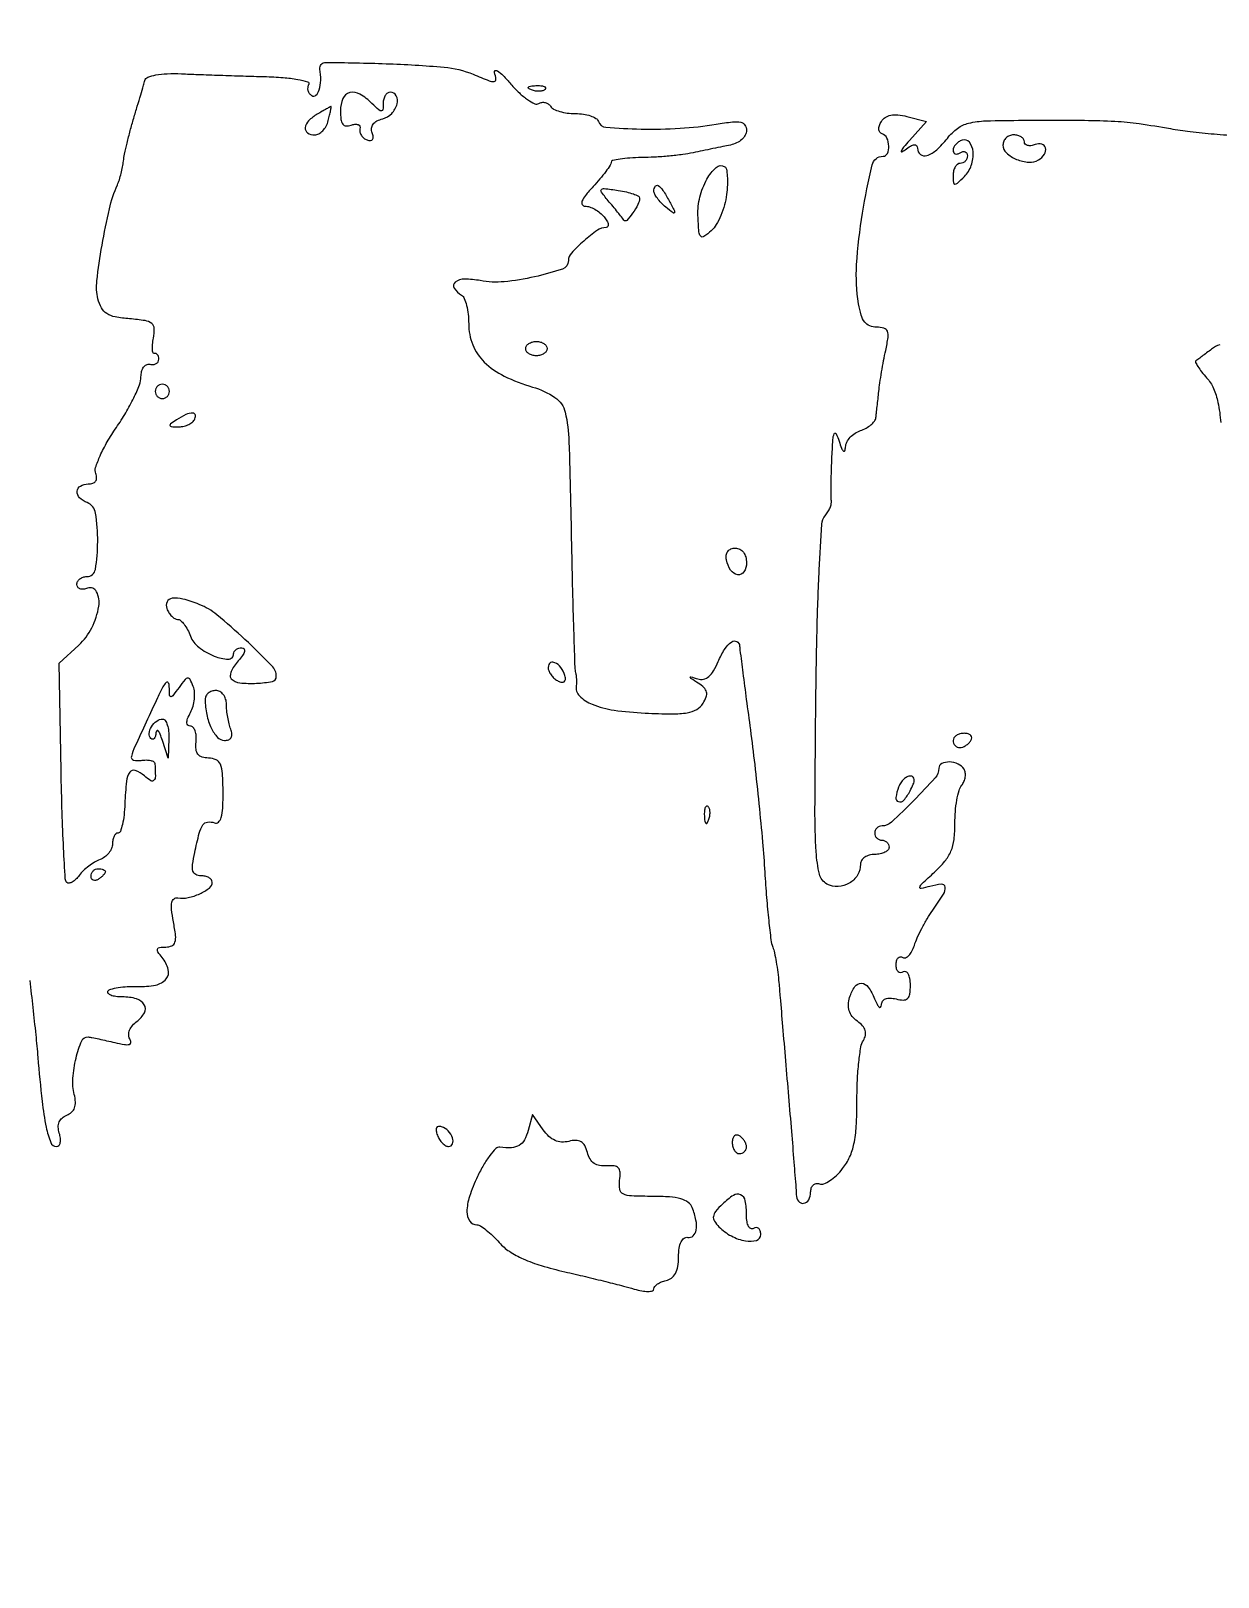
# Model space of a CAD drawing. Extents: x 0 to 4160, y 0 to 3120.
# Drawn here: x 608.6 to 775.2, y 2688.6 to 2905.6 of the extents above; entities that cross this region are included whole.
import ezdxf

# ---------------------------------------------------------------- set-up
doc = ezdxf.new("R2010")
doc.units = 0

msp = doc.modelspace()

# ---------------------------------------------------------------- linework, layer by layer
for points in [[(4159.499279, 606.274193, 0.000001), (4159.667734, 974.478125, 0.000057)], [(1464, 3119.996847, 0.000069), (1048.172693, 3119.935785, 0.000194), (757.647081, 3119.740147, 0.000002), (520.492565, 3119.487217, 0.4139)], [(1964.75, 0.149832, 0.000016), (2717.930904, 0.232101, 0.000028), (3351.473438, 0.357111)], [(608.376254, 2772.313254, -0.002357), (608.818844, 2768.5, -0.002357), (609.225061, 2764.686518, -0.004033), (609.523357, 2761.5, 0.005704), (610.121017, 2755.337539, 0.024702), (610.697277, 2751.708649, 0.039946), (611.330509, 2749.561016, 0.310493), (612.146843, 2749, 0.220795), (612.473941, 2749.151846, 0.124843), (612.669146, 2749.552713, 0.081715), (612.69451, 2750.160751, 0.046522), (612.537587, 2750.881575, -0.066315), (612.387994, 2751.728166, -0.109159), (612.514039, 2752.441059, -0.117805), (612.917501, 2752.997936, -0.085929), (613.576268, 2753.390893, 0.091845), (614.266906, 2753.813932, 0.122784), (614.676509, 2754.420829, 0.101185), (614.798746, 2755.242616, 0.048008), (614.63811, 2756.305749, -0.080283), (614.442607, 2758.581883, -0.041383), (614.891556, 2761.41317, -0.038611), (615.691576, 2763.85046, -0.340558), (616.613375, 2764.378216, -0.015472), (617.121987, 2764.292247, -0.002718), (618.071979, 2764.095893, -0.002944), (619.183849, 2763.85292, -0.002642), (620.333789, 2763.588134, 0.015797), (621.674896, 2763.316265, 0.103626), (622.356764, 2763.342254, 0.345438), (622.572057, 2763.619099, 0.138205), (622.431014, 2764.111622, -0.142697), (622.276047, 2764.671353, -0.094397), (622.410527, 2765.329289, -0.07834), (622.817336, 2765.998479, -0.059281), (623.447363, 2766.585169, 0.110514), (624.490877, 2767.776651, 0.266857), (624.465556, 2768.906625, 0.192179), (623.372978, 2769.732227, 0.066944), (621.381966, 2770, -0.030143), (620.456776, 2770.055827, -0.063294), (619.759486, 2770.231614, -0.121112), (619.393473, 2770.489844, -0.328312), (619.369268, 2770.788472, -0.189596), (619.769986, 2771.08837, -0.027154), (620.790638, 2771.309588, -0.027685), (622.08368, 2771.444277, -0.020403), (623.523676, 2771.455268, 0.056326), (626.051156, 2771.656286, 0.169596), (627.524096, 2772.515144, 0.244442), (627.834901, 2773.858115, 0.110615), (626.989431, 2775.512735, -0.022691), (626.382495, 2776.315525, -0.235711), (626.326811, 2776.713526, -0.288016), (626.609471, 2776.944911, -0.031292), (627.488846, 2777, 0.103056), (628.338081, 2777.176916, 0.220654), (628.772553, 2777.66665, 0.103846), (628.854175, 2778.63172, 0.015719), (628.555344, 2780.556684, -0.016392), (628.289922, 2782.281758, -0.07733), (628.324335, 2783.279662, -0.192156), (628.636624, 2783.768482, -0.198894), (629.194053, 2783.898965, 0.094202), (630.623427, 2783.934888, 0.054478), (632.260132, 2784.480592, 0.056167), (633.595631, 2785.286383, 0.233008), (634, 2786.106989, 0.172163), (633.879093, 2786.447721, 0.093836), (633.536035, 2786.737678, 0.07425), (633.024765, 2786.933839, 0.054586), (632.420545, 2787, -0.119138), (631.685061, 2787.177771, -0.210886), (631.299254, 2787.654087, -0.101142), (631.241173, 2788.56723, -0.018302), (631.538142, 2790.25, -0.010219), (632.180783, 2792.973605, -0.083411), (632.698754, 2794.137895, -0.217884), (633.358761, 2794.548666, -0.124145), (634.309899, 2794.434575, 0.283758), (634.866301, 2794.539606, 0.139605), (635.25986, 2795.176043, 0.056694), (635.47897, 2796.507194, 0.013929), (635.527874, 2798.728249, 0.012848), (635.444422, 2801.373563, 0.085838), (635.147243, 2802.651489, 0.184057), (634.539227, 2803.286376, 0.107649), (633.5, 2803.528064, -0.066758), (632.575275, 2803.665315, -0.157747), (632.004388, 2804.050523, -0.142691), (631.733254, 2804.727718, -0.051085), (631.73821, 2805.778064, 0.043848), (631.754514, 2806.628865, 0.067904), (631.605824, 2807.347306, 0.093732), (631.325267, 2807.829895, 0.217663), (630.953027, 2808, -0.181592), (630.584796, 2808.138296, -0.217462), (630.433773, 2808.472878, -0.096835), (630.550638, 2809.057425, -0.025257), (630.96123, 2809.927558, 0.055106), (631.307589, 2810.791477, 0.042205), (631.496732, 2811.792013, 0.043279), (631.512378, 2812.771547, 0.074104), (631.335587, 2813.567857, 0.023092), (630.904084, 2814.553688, 0.301525), (630.575243, 2814.744743, 0.21065), (630.180626, 2814.541997, 0.012397), (629.339173, 2813.449169, -0.005501), (628.451153, 2812.262355, -0.254755), (628.18337, 2812.143244, -0.377364), (628.013693, 2812.318672, -0.008831), (627.97723, 2813.55887, 0.118161), (627.839653, 2814.104577, 0.497264), (627.557092, 2814.151828, 0.083401), (627.072184, 2813.510184, 0.011429), (626.327941, 2812, 0.000862), (623.157053, 2805.145868, 0.043406), (622.656052, 2803.750981, 0.414671), (622.949939, 2803.247223, 0.10412), (624.00402, 2803.195522, -0.037061), (624.737092, 2803.257538, -0.058784), (625.362836, 2803.190247, -0.081061), (625.795593, 2803.014216, -0.245294), (625.954552, 2802.75, -0.011182), (626.0227, 2800.965067, -0.18276), (625.823301, 2800.411488, -0.371631), (625.405566, 2800.347539, -0.033263), (624.475834, 2801.020056, 0.080033), (623.201188, 2801.772036, 0.345995), (622.415152, 2801.53496, 0.130036), (621.951626, 2800.27701, 0.013642), (621.739245, 2797.118405, -0.017958), (621.619409, 2795.539828, -0.028864), (621.391927, 2794.209781, -0.02848), (621.103989, 2793.223512, -0.317518), (620.787507, 2793, 0.186703), (620.486843, 2792.883675, 0.089615), (620.23133, 2792.550156, 0.069445), (620.058101, 2792.054637, 0.049451), (620, 2791.468615, -0.101716), (619.869573, 2790.834119, -0.06739), (619.485937, 2790.194186, -0.063891), (618.919017, 2789.646038, -0.070614), (618.25, 2789.280586, 0.045369), (617.49482, 2788.916124, 0.02735), (616.670892, 2788.358464, 0.027253), (615.906437, 2787.709085, 0.042391), (615.331761, 2787.063544, -0.038277), (614.843779, 2786.506234, -0.061966), (614.343409, 2786.124795, -0.087726), (613.908309, 2785.964708, -0.245499), (613.607664, 2786.059002, -0.1837), (613.377652, 2786.571243, -0.001624), (613.137935, 2790.889695, -0.005326), (612.92996, 2795.891885, -0.003379), (612.789152, 2801.723346), (612.526498, 2816.831832), (615.263249, 2819.368167, 0.088635), (617.105539, 2821.808864, 0.079232), (618.079759, 2824.83313, 0.153239), (617.771984, 2826.861185, 0.388577), (616.5, 2827.361626, -0.06502), (615.926101, 2827.22328, -0.112257), (615.440625, 2827.280284, -0.151946), (615.121257, 2827.519085, -0.158089), (615, 2827.893011, -0.12601), (615.108113, 2828.315185, -0.100775), (615.412428, 2828.674822, -0.089988), (615.86764, 2828.916555, -0.077322), (616.40401, 2829, 0.367079), (617.600836, 2830.015493, 0.039996), (617.926705, 2833.903624, 0.038894), (617.629363, 2837.909958, 0.269386), (616.442083, 2839.383851, -0.104896), (615.385396, 2840.069285, -0.21557), (615.043613, 2840.972672, -0.254405), (615.508975, 2841.712976, -0.128542), (616.606989, 2842, 0.078222), (617.235794, 2842.098978, 0.160142), (617.634678, 2842.389711, 0.16497), (617.776259, 2842.853344, 0.084146), (617.654775, 2843.457257, -0.173198), (617.634758, 2844.312054, -0.025144), (618.273927, 2845.96067, -0.026), (619.266653, 2847.904747, -0.01961), (620.547787, 2849.93315, 0.017512), (621.869323, 2852.006212, 0.0198), (622.985912, 2854.08502, 0.019443), (623.789438, 2855.911589, 0.094164), (624, 2857.01973, -0.059537), (624.09221, 2857.791376, -0.093806), (624.366414, 2858.397351, -0.126394), (624.773721, 2858.745569, -0.172074), (625.25, 2858.800623, 0.076485), (625.727607, 2858.76567, 0.109084), (626.132813, 2858.889651, 0.129701), (626.401506, 2859.151342, 0.135988), (626.5, 2859.506787, 0.060522), (626.45562, 2859.872089, 0.10228), (626.323195, 2860.149308, 0.142005), (626.126731, 2860.295334, 0.17135), (625.89811, 2860.29937, -0.410439), (625.700821, 2860.396428, -0.067055), (625.606899, 2860.857996, -0.042354), (625.619807, 2861.58209, -0.021604), (625.751964, 2862.482813, 0.054067), (625.860069, 2863.816931, 0.22005), (625.507512, 2864.527863, 0.133134), (624.591127, 2864.9289, 0.016253), (622.393347, 2865.183443, -0.025818), (620.384482, 2865.455123, -0.09541), (619.199544, 2865.923315, -0.127683), (618.461561, 2866.715056, -0.063991), (617.965437, 2868, -0.089561), (617.810501, 2870.495017, -0.013138), (618.535016, 2875.530548, -0.015499), (619.567966, 2880.621859, -0.045901), (620.698332, 2884, 0.02678), (620.965063, 2884.706292, 0.01458), (621.219902, 2885.597936, 0.014491), (621.426818, 2886.522165, 0.02225), (621.546749, 2887.333399, -0.026385), (621.698946, 2888.307192, -0.006883), (622.04697, 2889.852176, -0.006976), (622.492873, 2891.603729, -0.007082), (622.985375, 2893.333399, 0.000669), (623.486824, 2895.012429, 0.000776), (623.959448, 2896.611783, 0.00069), (624.355607, 2897.966991, 0.004619), (624.545422, 2898.642884, -0.239634), (624.963206, 2899.105107, -0.046206), (626.083421, 2899.418888, -0.03685), (627.673868, 2899.589873, -0.018978), (629.677511, 2899.580811, 0.001512), (632.004365, 2899.488967, 0.000666), (635.083543, 2899.380856, 0.000659), (638.349383, 2899.274851, 0.000884), (641.309017, 2899.187927, -0.012174), (643.960028, 2899.050108, -0.025331), (646.012539, 2898.788156, -0.029744), (647.397881, 2898.453453, -0.491668), (647.542705, 2898.069098, 0.108373), (647.401101, 2897.665803, 0.099685), (647.434921, 2897.22714, 0.095498), (647.639411, 2896.820631, 0.090427), (647.983688, 2896.510081, 0.344193), (648.561731, 2896.573579, 0.126625), (649.017115, 2897.322209, 0.06928), (649.228554, 2898.664437, 0.043655), (649.118421, 2900.25, -0.463603), (649.922034, 2901.181896, -0.006364), (658.399994, 2900.997352, -0.012694), (666.55539, 2900.508437, -0.077785), (670.636217, 2899.507531, 0.005731), (672.858626, 2898.60873, 0.114681), (673.577751, 2898.504096, 0.42578), (673.828088, 2898.812491, 0.051946), (673.609798, 2899.757531, -0.370713), (673.715177, 2900.021971, -0.280119), (674.041969, 2900.000809, -0.047639), (674.836745, 2899.323029, -0.013978), (675.921327, 2898.138838, 0.024943), (677.109956, 2896.896836, 0.037303), (678.274701, 2895.949338, 0.041897), (679.271203, 2895.372688, 0.253857), (679.84653, 2895.40515, -0.099143), (680.28195, 2895.567026, -0.097969), (680.748076, 2895.549762, -0.09792), (681.1727, 2895.356276, -0.098934), (681.489919, 2895.016312, 0.142723), (681.924241, 2894.624732, 0.04164), (682.77296, 2894.298542, 0.03815), (683.835734, 2894.07487, 0.032804), (684.975684, 2894, -0.036058), (686.096462, 2893.919069, -0.046196), (687.101625, 2893.67682, -0.053572), (687.861535, 2893.322902, -0.178392), (688.200062, 2892.899813, 0.301932), (689.257068, 2892.07507, 0.013057), (694.188151, 2891.82821, 0.021155), (699.666934, 2891.929009, 0.025984), (704.75, 2892.50408, -0.012368), (707.033285, 2892.825562, -0.079999), (708.191355, 2892.773978, -0.198614), (708.773862, 2892.378622, -0.146631), (709, 2891.624088, -0.129908), (708.83074, 2890.983618, -0.079293), (708.339062, 2890.369339, -0.070203), (707.610157, 2889.873474, -0.064144), (706.75, 2889.579728, 0.000663), (705.675718, 2889.359387, 0.000307), (704.279688, 2889.070231, 0.000304), (702.812985, 2888.764567, 0.000423), (701.5, 2888.488947, -0.019874), (700.050693, 2888.243121, -0.00895), (698.132812, 2888.03057, -0.008844), (696.096609, 2887.877999, -0.011925), (694.25, 2887.816571, 0.014336), (692.620706, 2887.754506, 0.023469), (691.248438, 2887.597839, 0.019965), (690.201578, 2887.385057, 0.345417), (690, 2887.128082, -0.15028), (689.882501, 2886.745976, -0.011676), (689.253737, 2885.865255, -0.015123), (688.432652, 2884.836497, -0.010957), (687.459531, 2883.739782, 0.016829), (686.393515, 2882.509573, 0.073012), (685.902865, 2881.680917, 0.241585), (685.94238, 2881.218573, 0.258394), (686.337086, 2881, -0.084701), (686.970407, 2880.891939, -0.043776), (687.704252, 2880.559375, -0.041862), (688.418898, 2880.073949, -0.049473), (689, 2879.5, -0.036842), (689.410702, 2878.923584, -0.091204), (689.594432, 2878.440625, -0.197974), (689.529278, 2878.133861, -0.247533), (689.275454, 2878, 0.154803), (688.060099, 2877.614481, 0.027012), (686.149393, 2876.105853, 0.025697), (684.414614, 2874.411059, 0.188608), (684, 2873.35102, -0.321624), (683.156594, 2872.175483, -0.025659), (679.259714, 2871.076881, -0.032305), (674.965718, 2870.3888, -0.070052), (671.634744, 2870.5407, 0.043985), (669.412125, 2870.758165, 0.168734), (668.114037, 2870.32121, 0.391274), (667.976093, 2869.497132, 0.109726), (669, 2868.5, -0.158773), (669.386605, 2868.043147, -0.035911), (669.70625, 2867.064168, -0.033749), (669.926571, 2865.827671, -0.027221), (670, 2864.479938, 0.096599), (670.570975, 2861.552141, 0.101905), (672.196162, 2859.115986, 0.082177), (674.976777, 2857.150161, 0.041995), (678.977186, 2855.610204, -0.077844), (682.113411, 2854.137951, -0.188212), (683.544457, 2852.066053, -0.051261), (684.080999, 2847.960436, -0.001945), (684.446344, 2832.5, 0.001269), (684.584557, 2826.295744, 0.001929), (684.739111, 2820.90625, 0.000693), (684.896677, 2816.261833, 0.049472), (684.999504, 2815.5, -0.025842), (685.08048, 2815.058395, -0.018428), (685.127092, 2814.557701, -0.018674), (685.136073, 2814.075705, -0.037337), (685.100564, 2813.696429, 0.242751), (685.564321, 2812.240138, 0.101895), (687.331423, 2811.074491, 0.059517), (690.404321, 2810.253287, 0.023626), (694.75914, 2809.838322, 0.009013), (698.559396, 2809.725299, 0.044666), (700.689873, 2809.890888, 0.086668), (702.012329, 2810.358311, 0.125984), (702.902174, 2811.209665, 0.05214), (703.337767, 2812.105303, 0.146264), (703.377787, 2812.794357, 0.143296), (703.032658, 2813.401199, 0.049302), (702.233284, 2814.03517, -0.002468), (701.194587, 2814.71113, -0.219236), (701.099436, 2814.863815, -0.53893), (701.180515, 2814.933201, -0.004232), (702.156536, 2814.642756, 0.127077), (702.96908, 2814.606248, 0.12396), (703.70626, 2814.966503, 0.085217), (704.384663, 2815.772668, 0.03422), (705.027856, 2817.06725, -0.04301), (705.914397, 2818.775694, -0.094758), (706.916749, 2819.843939, -0.290295), (707.635085, 2819.889399, -0.26217), (708.032526, 2819.25, 0.020732), (708.080047, 2818.690942, 0.000321), (708.488551, 2815.489063, 0.000856), (708.971956, 2811.769833, 0.000566), (709.53928, 2807.5, -0.004842), (710.143741, 2802.632153, -0.003302), (710.74071, 2797.0875, -0.003328), (711.245598, 2791.731721, -0.006698), (711.559062, 2787.5, 0.004929), (711.809849, 2783.943582, 0.006474), (712.112756, 2780.703125, 0.004845), (712.427087, 2778.001854, 0.059951), (712.677882, 2777, -0.037717), (712.918173, 2776.19374, -0.010789), (713.168138, 2774.9125, -0.010795), (713.38844, 2773.450002, -0.011266), (713.541826, 2772, 0.000308), (713.714362, 2769.937914, 0.000048), (714.058802, 2765.85625, 0.000053), (714.466012, 2761.042371, 0.000046), (714.893561, 2756, -0.000616), (715.301748, 2751.11992, -0.00089), (715.649599, 2746.804688, -0.000454), (715.934877, 2743.142755, -0.014673), (715.97731, 2742.25, 0.153896), (716.289125, 2741.320122, 0.283548), (717.00124, 2741.028018, 0.226936), (717.723303, 2741.532297, 0.129426), (718, 2742.583333, -0.081043), (718.093589, 2743.156947, -0.123341), (718.364204, 2743.580161, -0.143807), (718.767979, 2743.785667, -0.127405), (719.239843, 2743.753386, 0.176052), (719.854859, 2743.76986, 0.051855), (720.705454, 2744.211533, 0.045066), (721.628151, 2744.946486, 0.035412), (722.4881, 2745.893389, 0.059673), (723.476408, 2747.51513, 0.055376), (724.08438, 2749.365424, 0.038857), (724.403885, 2751.825466, 0.012809), (724.498257, 2755.473337, -0.011818), (724.564982, 2758.266551, -0.014849), (724.764678, 2760.847668, -0.013012), (725.049729, 2762.979369, -0.103677), (725.402775, 2763.901704, 0.091308), (725.69059, 2764.601745, 0.12878), (725.658248, 2765.27238, 0.107805), (725.284646, 2765.926227, 0.051427), (724.562079, 2766.578265, -0.06556), (723.84016, 2767.267588, -0.091274), (723.416265, 2768.05186, -0.090935), (723.298527, 2768.937935, -0.064605), (723.476691, 2769.926561, -0.070302), (724.208784, 2771.451034, -0.264212), (725.121579, 2771.910234, -0.23101), (726.085448, 2771.377934, -0.057559), (726.968838, 2769.75, 0.020447), (727.323146, 2768.963116, 0.092008), (727.626183, 2768.562385, 0.42895), (727.824698, 2768.576422, 0.16226), (727.936614, 2768.866631, -0.130802), (728.105284, 2769.399645, -0.15525), (728.508758, 2769.736844, -0.111635), (729.149912, 2769.844109, -0.04984), (730, 2769.710251, 0.054321), (731.013978, 2769.559862, 0.205182), (731.600228, 2769.78458, 0.167347), (731.914615, 2770.405971, 0.034205), (732, 2771.652637, 0.037585), (731.93076, 2772.572454, 0.086686), (731.711267, 2773.227747, 0.168268), (731.38327, 2773.527981, 0.245087), (731, 2773.5, -0.146489), (730.620597, 2773.397987, -0.191582), (730.29375, 2773.538811, -0.134005), (730.072951, 2773.925364, -0.063222), (730, 2774.5, -0.057871), (730.067188, 2775.078557, -0.124432), (730.272601, 2775.47426, -0.190856), (730.57635, 2775.62749, -0.162306), (730.928004, 2775.544496, 0.233347), (731.336771, 2775.505511, 0.110443), (731.789969, 2775.804638, 0.073596), (732.222321, 2776.409641, 0.043143), (732.559199, 2777.235479, -0.030949), (732.960208, 2778.291345, -0.014236), (733.60479, 2779.614518, -0.014038), (734.36413, 2780.972486, -0.018878), (735.131196, 2782.15437, 0.012695), (736.657757, 2784.443982, 0.17056), (736.879236, 2785.412595, 0.410079), (736.380244, 2785.815606, 0.042894), (734.75, 2785.511064, -0.018651), (733.499159, 2785.214072, -0.5707), (733.324798, 2785.409135, -0.128126), (733.626502, 2785.887553, -0.00379), (735.386364, 2787.513005, 0.035763), (736.838615, 2789.037399, 0.072871), (737.692838, 2790.449019, 0.070041), (738.125557, 2792.083206, 0.030901), (738.253638, 2794.319329, -0.021199), (738.317554, 2796.008284, -0.023578), (738.524746, 2797.626248, -0.023799), (738.829586, 2798.976139, -0.102102), (739.203364, 2799.706195, 0.069142), (739.525522, 2800.245316, 0.064507), (739.69809, 2800.864688, 0.06873), (739.701491, 2801.467148, 0.105887), (739.527073, 2801.956195, 0.148614), (738.703402, 2802.681753, 0.097896), (737.465646, 2802.974065, 0.124532), (736.411591, 2802.748248, 0.28538), (736, 2802.085849, -0.185779), (735.488151, 2800.755817, -0.011055), (732.477515, 2797.568165, -0.010954), (729.327484, 2794.514087, -0.189217), (728.017666, 2794, 0.097263), (727.629259, 2793.923723, 0.09751), (727.29894, 2793.70625, 0.098351), (727.077756, 2793.381612, 0.100842), (727, 2793, 0.099038), (727.076342, 2792.618362, 0.097945), (727.29375, 2792.29375, 0.097945), (727.618362, 2792.076342, 0.099038), (728, 2792, -0.099038), (728.381638, 2791.923658, -0.097945), (728.70625, 2791.70625, -0.097945), (728.923658, 2791.381638, -0.099038), (729, 2791, -0.191087), (728.848523, 2790.618118, -0.088204), (728.4125, 2790.29375, -0.068025), (727.765418, 2790.073693, -0.048028), (727, 2790, 0.067109), (726.235496, 2789.896926, 0.083977), (725.5875, 2789.595343, 0.099524), (725.15415, 2789.147765, 0.14369), (725, 2788.622445, -0.13582), (724.577701, 2787.096496, -0.124943), (723.42098, 2785.947096, -0.124235), (721.850375, 2785.484519, -0.133438), (720.294452, 2785.842414, -0.215527), (719.238293, 2787.217854, -0.04243), (718.775714, 2790.375265, -0.016467), (718.609543, 2796.365874, -0.001442), (718.73237, 2811.561562, -0.003198), (718.911569, 2821.88166, -0.006602), (719.209759, 2829.94545, -0.003186), (719.573802, 2836.377587, -0.158768), (720.036927, 2837.544494, 0.037086), (720.420963, 2838.084041, 0.036961), (720.721564, 2838.674998, 0.039477), (720.903946, 2839.229515, 0.104487), (720.916666, 2839.64474, -0.043785), (720.865923, 2840.206515, -0.003399), (720.872318, 2841.717517, -0.004625), (720.908931, 2843.522601, -0.003516), (720.981259, 2845.5, -0.004305), (721.123445, 2848.221276, -0.081716), (721.312025, 2849.049476, -0.65013), (721.578328, 2849.05771, -0.034724), (722, 2848, 0.014024), (722.346983, 2847.012762, 0.117439), (722.61208, 2846.625134, 0.54065), (722.801353, 2846.674295, 0.066657), (722.90032, 2847.182612, -0.102966), (723.087304, 2847.873308, -0.066739), (723.558219, 2848.557423, -0.063007), (724.227934, 2849.131665, -0.069014), (725, 2849.5, 0.047522), (725.776672, 2849.830483, 0.05079), (726.458479, 2850.295702, 0.056631), (726.952577, 2850.818283, 0.128871), (727.156524, 2851.317388, 0.003999), (727.233459, 2851.936707, 0.00118), (727.341525, 2852.886983, 0.001184), (727.457993, 2853.956126, 0.001274), (727.566517, 2855, -0.011218), (727.713963, 2856.188052, -0.005239), (727.955563, 2857.720313, -0.005187), (728.242642, 2859.323051, -0.007235), (728.534993, 2860.75, 0.016843), (728.873348, 2862.579586, 0.131793), (728.776686, 2863.432198, 0.237742), (728.294252, 2863.863081, 0.065643), (727.255842, 2864, -0.097705), (726.290155, 2864.190524, -0.132034), (725.585986, 2864.728212, -0.092824), (725.086313, 2865.709466, -0.031261), (724.7291, 2867.281933, -0.056085), (724.459608, 2872.797259, -0.025227), (725.283099, 2880.010575, -0.016688), (726.640935, 2886.796547, -0.348103), (728.16006, 2888, 0.294154), (728.777136, 2888.397418, 0.117248), (728.979011, 2889.430236, 0.099808), (728.702229, 2890.564411, 0.202926), (728.032046, 2891.166667, -0.157045), (727.714675, 2891.404543, -0.139312), (727.576893, 2891.795024, -0.100465), (727.648131, 2892.30839, -0.054489), (727.924712, 2892.885347, -0.109503), (728.478669, 2893.452055, -0.096933), (729.244643, 2893.76278, -0.073783), (730.250096, 2893.807869, -0.03587), (731.519238, 2893.584528), (734.253143, 2892.898361), (731.876572, 2890.229441, 0.00886), (731.044268, 2889.260727, 0.062799), (730.71218, 2888.738784, 0.694663), (730.808034, 2888.640534, 0.059505), (731.25, 2888.902706, -0.025457), (732.029033, 2889.439529, -0.107297), (732.561284, 2889.627019, -0.263812), (732.869906, 2889.499812, -0.167533), (733, 2889.122445, 0.230714), (733.416729, 2888.26739, 0.251105), (734.32193, 2888.110354, 0.104386), (735.696836, 2888.912769, 0.042019), (737.187642, 2890.511419, -0.065203), (738.624052, 2891.915614, -0.102729), (740.179269, 2892.646065, -0.051246), (742.590939, 2892.966156, -0.00653), (747.831562, 2893.052595, -0.001927), (756.456972, 2893.048961, -0.013084), (760.71785, 2892.919215, -0.02079), (764.11931, 2892.584179, -0.009663), (768.5, 2891.881364, 0.015214), (771.266243, 2891.469009, 0.008546), (774.646875, 2891.128249, 0.008522), (778.075649, 2890.900513, 0.01376)], [(775.422009, 2861.546178, 0.080506), (774.285737, 2860.935071, -0.001226), (773.571901, 2860.390543, -0.001515), (772.903965, 2859.886798, -0.001244), (772.340534, 2859.466725, -0.01122), (772.089464, 2859.289098, 0.373585), (772.030299, 2859.068861, 0.027103), (772.360743, 2858.473651, 0.027478), (772.886417, 2857.730962, 0.016214), (773.589464, 2856.901855, -0.081163), (774.549761, 2855.415986, -0.052207), (775.172025, 2853.456335, -0.032793), (775.564907, 2850.618804, -0.009187)]]:
    msp.add_lwpolyline(points, format="xyb")
for points in [[(680.729167, 2897.395833, -0.126455), (680.402231, 2897.202593, -0.060344), (679.916927, 2897.123424, -0.05415), (679.359369, 2897.160852, -0.051402), (678.8125, 2897.316886, -0.054073), (678.395823, 2897.538436, -0.470617), (678.37858, 2897.720685, -0.168741), (678.670344, 2897.862007, -0.018894), (679.416667, 2897.921053, -0.028489), (680.112848, 2897.910055, -0.077125), (680.592839, 2897.799335, -0.208169), (680.77538, 2897.614691, -0.296942)], [(652, 2894.393011, 0.030144), (652.073289, 2893.178455, 0.128346), (652.337937, 2892.507768, 0.222463), (652.802856, 2892.252654, 0.108037), (653.488004, 2892.357023, -0.059277), (654.041057, 2892.497058, -0.131358), (654.468993, 2892.440395, -0.198429), (654.705155, 2892.204593, -0.153581), (654.738004, 2891.839012, 0.112685), (654.742175, 2891.388402, 0.086656), (654.937301, 2890.935195, 0.080867), (655.290803, 2890.548683, 0.079458), (655.75068, 2890.29144, 0.083985), (656.226609, 2890.20294, 0.249423), (656.512778, 2890.349239, 0.19294), (656.596719, 2890.71078, 0.053387), (656.444123, 2891.285018, -0.11709), (656.358246, 2891.925489, -0.137322), (656.580735, 2892.49444, -0.109922), (657.11967, 2892.954054, -0.057911), (657.943442, 2893.274959, 0.139373), (659.196395, 2894.013703, 0.121776), (659.952752, 2895.338587, 0.189746), (659.839062, 2896.487235, 0.281368), (659, 2897, 0.154765), (658.618614, 2896.879052, 0.09778), (658.29375, 2896.538393, 0.080164), (658.074515, 2896.02945, 0.061768), (658, 2895.428571, -0.024648), (657.956373, 2894.544114, -0.385629), (657.75, 2894.357143, -0.18989), (657.391805, 2894.498266, -0.008694), (656.428571, 2895.428571, 0.066048), (654.742063, 2896.719984, 0.190065), (653.310164, 2896.930451, 0.240572), (652.346237, 2896.115444, 0.099513)], [(648.75, 2893.919901, 0.064629), (647.535873, 2892.984418, 0.166595), (647.05576, 2892.003234, 0.288999), (647.388852, 2891.291568, 0.143567), (648.383369, 2891, 0.129214), (648.951305, 2891.149263, 0.073972), (649.514007, 2891.5875, 0.065681), (649.986593, 2892.235306, 0.060903), (650.289749, 2893, 0.006522), (650.479165, 2893.764953, 0.011414), (650.613189, 2894.403567, 0.005735), (650.703831, 2894.923587, 0.521868), (650.65638, 2894.969591, 0.076423), (650.547306, 2894.930442, 0.001541), (650.031874, 2894.648701, 0.00361), (649.431946, 2894.312702, 0.002414)], [(745, 2889.567388, 0.212468), (745.489361, 2888.467765, 0.085137), (746.912687, 2887.568431, 0.080784), (748.634634, 2887.160832, 0.157479), (749.991051, 2887.494469, 0.109098), (750.806286, 2888.286417, 0.204718), (750.96672, 2889.174656, 0.284765), (750.446795, 2889.70022, 0.151738), (749.5, 2889.638374, -0.055937), (748.925634, 2889.488865, -0.100118), (748.440625, 2889.516384, -0.147206), (748.122486, 2889.710807, -0.184534), (748, 2890.031385, 0.152681), (747.884506, 2890.400789, 0.098158), (747.559375, 2890.715469, 0.08088), (747.073532, 2890.92777, 0.062722), (746.5, 2891, 0.09444), (745.927437, 2890.890881, 0.096745), (745.440625, 2890.57917, 0.09895), (745.114759, 2890.114032, 0.103835)], [(739.25, 2890.261143, 0.064903), (738.772101, 2890.02474, 0.063631), (738.367188, 2889.672395, 0.069106), (738.093032, 2889.262604, 0.11339), (738, 2888.85765, 0.121914), (738.079653, 2888.535826, 0.187673), (738.29375, 2888.350121, 0.151112), (738.617505, 2888.336022, 0.074422), (739, 2888.5, -0.082592), (739.3821, 2888.656512, -0.161196), (739.70625, 2888.6254, -0.182303), (739.921712, 2888.413961, -0.108972), (740, 2888.059017, -0.093332), (739.923877, 2887.654762, -0.09642), (739.70625, 2887.311086, -0.099167), (739.381556, 2887.081062, -0.105053), (739, 2887, 0.167478), (738.618503, 2886.868528, 0.095027), (738.29375, 2886.496429, 0.075828), (738.074196, 2885.941439, 0.056395), (738, 2885.285714, 0.020714), (738.040843, 2884.300261, 0.367143), (738.25, 2884.091596, 0.210269), (738.609544, 2884.21636, 0.009223), (739.58632, 2885.157749, 0.115129), (740.553397, 2886.713542, 0.098493), (740.80512, 2888.630801, 0.155145), (740.282204, 2889.96457, 0.314568)], [(706.204187, 2882.623294, -0.038365), (705.920064, 2881.168792, -0.032648), (705.405942, 2879.691366, -0.03395), (704.755458, 2878.404513, -0.074973), (704.060234, 2877.554511, -0.03041), (703.023147, 2876.724803, -0.383254), (702.565297, 2876.779087, -0.164511), (702.307064, 2877.398992, -0.007758), (702.185389, 2879.688657, -0.070843), (702.455297, 2882.277711, -0.064128), (703.437437, 2884.784544, -0.083951), (704.736875, 2886.428119, -0.333574), (705.939933, 2886.537123, -0.215014), (706.179812, 2886.181665, -0.025667), (706.295021, 2885.215954, -0.026927), (706.311617, 2883.993531, -0.01899)], [(693.984687, 2882.136501, -0.113694), (693.752295, 2881.228153, -0.034319), (693.008459, 2880.002572, -0.033774), (692.192614, 2878.997045, -0.483969), (691.793716, 2879.02896, 0.020102), (691.584387, 2879.316258, 0.002071), (691.060887, 2879.971607, 0.002578), (690.429686, 2880.746891, 0.002057), (689.741361, 2881.576511, -0.008828), (688.633011, 2882.9498, -0.341904), (688.632088, 2883.319251, -0.264683), (689.013966, 2883.479316, -0.006284), (691.002018, 2883.213012, -0.019607), (692.149797, 2882.99829, -0.030565), (693.114845, 2882.715282, -0.031028), (693.821821, 2882.409346, -0.288747)], [(698.128536, 2881.75, -0.003375), (698.870928, 2880.333791, -0.245559), (698.869526, 2880.079457, -0.467986), (698.69358, 2880.042273, -0.005653), (697.66372, 2880.872445, -0.028733), (697.026953, 2881.46234, -0.032371), (696.488718, 2882.099516, -0.034247), (696.109478, 2882.693486, -0.125596), (696, 2883.122445, -0.138418), (696.187824, 2883.787911, -0.420826), (696.599302, 2883.881638, -0.106453), (697.266807, 2883.214921, -0.021079)], [(681, 2861, -0.148195), (680.884432, 2860.618646, -0.098894), (680.559375, 2860.29375, -0.082425), (680.073457, 2860.074694, -0.064853), (679.5, 2860, -0.064853), (678.926543, 2860.074694, -0.082425), (678.440625, 2860.29375, -0.098894), (678.115568, 2860.618646, -0.148195), (678, 2861, -0.148195), (678.115568, 2861.381354, -0.098894), (678.440625, 2861.70625, -0.082425), (678.926543, 2861.925306, -0.064853), (679.5, 2862, -0.064853), (680.073457, 2861.925306, -0.082425), (680.559375, 2861.70625, -0.098894), (680.884432, 2861.381354, -0.148195)], [(626, 2855, 0.099038), (626.076342, 2854.618362, 0.097945), (626.29375, 2854.29375, 0.097945), (626.618362, 2854.076342, 0.099038), (627, 2854, 0.099038), (627.381638, 2854.076342, 0.097945), (627.70625, 2854.29375, 0.097945), (627.923658, 2854.618362, 0.099038), (628, 2855, 0.099038), (627.923658, 2855.381638, 0.097945), (627.70625, 2855.70625, 0.097945), (627.381638, 2855.923658, 0.099038), (627, 2856, 0.099038), (626.618362, 2855.923658, 0.097945), (626.29375, 2855.70625, 0.097945), (626.076342, 2855.381638, 0.099038)], [(629, 2851, 0.010223), (628.157251, 2850.430616, 0.295079), (628.064256, 2850.199331, 0.343021), (628.238528, 2850.046994, 0.012098), (629.190983, 2850.015313, 0.053738), (629.883651, 2850.083635, 0.049393), (630.566787, 2850.298248, 0.052761), (631.140373, 2850.617978, 0.101161), (631.5, 2851, 0.175918), (631.633474, 2851.640978, 0.372932), (631.277708, 2851.949198, 0.110887), (630.319161, 2851.733972, 0.03301)], [(709, 2830.916667, -0.14074), (708.642779, 2829.672718, -0.297834), (707.770795, 2829.270086, -0.210781), (706.769787, 2829.900237, -0.100818), (706.176676, 2831.332866, -0.083236), (706.159635, 2832.00171, -0.126354), (706.380696, 2832.53647, -0.133817), (706.820192, 2832.878535, -0.099154), (707.426676, 2833, -0.12024), (708.054646, 2832.84677, -0.111791), (708.561201, 2832.41896, -0.09567), (708.888599, 2831.751548, -0.066422)], [(627.638374, 2824.5, 0.049617), (627.926631, 2823.926233, 0.054671), (628.314487, 2823.440625, 0.061883), (628.738299, 2823.108972, 0.135928), (629.13174, 2823, -0.184509), (629.545675, 2822.841867, -0.046613), (630.044508, 2822.304052, -0.041234), (630.538064, 2821.537806, -0.031633), (630.950264, 2820.630816, 0.140004), (632.105522, 2819.084098, 0.065172), (634.296418, 2817.827002, 0.09145), (636.255097, 2817.412869, 0.421842), (637, 2818.138672, -0.133097), (637.089012, 2818.467135, -0.100523), (637.339278, 2818.746985, -0.087606), (637.713643, 2818.935273, -0.072939), (638.154988, 2819, -0.236611), (638.468565, 2818.842808, -0.231272), (638.534345, 2818.494944, -0.089375), (638.258609, 2817.918159, -0.027844), (637.652806, 2817.168848, 0.036341), (637.067117, 2816.41872, 0.053499), (636.678904, 2815.679123, 0.068493), (636.52677, 2815.056639, 0.225806), (636.664485, 2814.668848, 0.171795), (637.877891, 2814.089977, 0.037828), (640.220439, 2814.021453, 0.03637), (642.443061, 2814.287388, 0.359092), (643, 2814.962874, 0.196567), (642.382312, 2816.473356, 0.010436), (638.587274, 2820.179549, 0.015417), (634.667745, 2823.630094, 0.079527), (632.1849, 2825.092512, 0.027557), (629.897086, 2825.846811, 0.09856), (628.367826, 2825.949262, 0.255863), (627.672691, 2825.441822, 0.204183)], [(681.229167, 2815.8125, 0.068669), (681.468118, 2815.328838, 0.047422), (681.857752, 2814.857485, 0.047417), (682.329275, 2814.467931, 0.068602), (682.81318, 2814.22894, 0.108271), (683.25556, 2814.181849, 0.257062), (683.517614, 2814.366128, 0.161356), (683.573751, 2814.780247, 0.045328), (683.393691, 2815.41644, 0.096137), (682.733914, 2816.473274, 0.16139), (681.824876, 2816.971061, 0.352314), (681.261212, 2816.665692, 0.181604)], [(633.013655, 2811.75, 0.047845), (633.240238, 2809.63132, 0.059637), (633.864946, 2807.754319, 0.07362), (634.742711, 2806.435946, 0.212208), (635.72362, 2806, 0.090589), (636.310294, 2806.107172, 0.176837), (636.66568, 2806.413518, 0.154695), (636.76784, 2806.911449, 0.065546), (636.606989, 2807.581787, -0.03151), (636.374126, 2808.325581, -0.017174), (636.178303, 2809.2624, -0.017054), (636.044017, 2810.232051, -0.025883), (636, 2811.081787, 0.076657), (635.886981, 2811.814623, 0.089645), (635.559375, 2812.436525, 0.100761), (635.072049, 2812.852269, 0.127041), (634.5, 2813, 0.082101), (633.928143, 2812.905463, 0.093161), (633.444636, 2812.632812, 0.101877), (633.123903, 2812.22673, 0.11966)], [(627.90032, 2806.25), (627.80064, 2803.5), (627, 2806, 0.017375), (626.683563, 2806.881412, 0.078654), (626.405267, 2807.349479, 0.451323), (626.218179, 2807.354998, 0.172206), (626.09968, 2807.083333, -0.044056), (626.019467, 2806.58086, -0.116073), (625.852991, 2806.259102, -0.229284), (625.634955, 2806.163963, -0.18871), (625.399864, 2806.266802, -0.229673), (625.153337, 2806.977526, -0.107396), (625.478365, 2807.921496, -0.0971), (626.204083, 2808.717616, -0.160875), (627.059017, 2809, -0.257254), (627.413114, 2808.804903, -0.066782), (627.694305, 2808.192187, -0.050855), (627.87007, 2807.303521, -0.03248)], [(738, 2806, 0.092995), (738.071618, 2805.618268, 0.096318), (738.276414, 2805.29375, 0.099231), (738.581949, 2805.076556, 0.105429), (738.940983, 2805, 0.089642), (739.346558, 2805.073302, 0.053229), (739.7871, 2805.29375, 0.051032), (740.193797, 2805.617485, 0.06081), (740.5, 2806, 0.139169), (740.607943, 2806.379648, 0.191142), (740.478525, 2806.70625, 0.138808), (740.110654, 2806.926733, 0.066118), (739.559017, 2807, 0.062283), (738.962904, 2806.925455, 0.080552), (738.457961, 2806.70625, 0.097988), (738.120018, 2806.381379, 0.153634)], [(730.345077, 2799.456872, 0.055992), (729.967309, 2798.004946, 0.361711), (730.335279, 2797.406743, 0.309262), (731.077573, 2797.615919, 0.05126), (731.954163, 2798.914354, 0.022949), (732.411877, 2799.872865, 0.094233), (732.546557, 2800.499497, 0.221298), (732.392136, 2800.853066, 0.182858), (732.003799, 2801, 0.123616), (731.552006, 2800.886569, 0.064425), (731.07659, 2800.546706, 0.057995), (730.650873, 2800.047008, 0.055897)], [(703.078947, 2795.416667, 0.018894), (703.137993, 2794.670344, 0.168741), (703.279315, 2794.37858, 0.470617), (703.461564, 2794.395823, 0.054073), (703.683114, 2794.8125, 0.051402), (703.839148, 2795.359369, 0.05415), (703.876576, 2795.916927, 0.060344), (703.797407, 2796.402231, 0.126455), (703.604167, 2796.729167, 0.296942), (703.385309, 2796.77538, 0.208169), (703.200665, 2796.592839, 0.077125), (703.089945, 2796.112848, 0.028489)], [(619, 2787.559017, -0.151918), (618.934461, 2787.34829, -0.038439), (618.70625, 2787.066025, -0.035638), (618.382774, 2786.768994, -0.029505), (618, 2786.5, -0.082592), (617.6179, 2786.343488, -0.161196), (617.29375, 2786.3746, -0.182303), (617.078288, 2786.586039, -0.108972), (617, 2786.940983, -0.093332), (617.076123, 2787.345238, -0.09642), (617.29375, 2787.688914, -0.099167), (617.618444, 2787.918938, -0.105053), (618, 2788, -0.042167), (618.382849, 2787.967655, -0.061769), (618.70625, 2787.870461, -0.081139), (618.92554, 2787.727648, -0.210953)], [(678.358877, 2751.25, -0.05799), (677.837483, 2749.918337, -0.138154), (677.109074, 2749.15747, -0.122569), (676.028684, 2748.8366, -0.040921), (674.368782, 2748.898077, 0.232026), (673.81228, 2748.702993, 0.031764), (672.982679, 2747.745852, 0.031132), (672.086735, 2746.403057, 0.021566), (671.23865, 2744.785976, 0.029578), (670.114054, 2741.976504, 0.077475), (669.753922, 2739.839775, 0.153992), (670.148999, 2738.531383, 0.247889), (671.154955, 2738, -0.144638), (671.650001, 2737.853735, -0.023987), (672.466367, 2737.267798, -0.024611), (673.385906, 2736.461775, -0.019576), (674.297966, 2735.507398, 0.06667), (675.70787, 2734.285533, 0.040612), (677.645454, 2733.227663, 0.032097), (680.19486, 2732.284341, 0.016346), (683.5, 2731.413831, -0.002306), (686.381641, 2730.740774, -0.002319), (689.251562, 2730.042401, -0.002262), (691.74789, 2729.410661, -0.009314), (693.25, 2728.993297, 0.026663), (694.304535, 2728.739333, 0.04763), (695.192188, 2728.661171, 0.069004), (695.802454, 2728.750379, 0.33357), (696, 2729.01354, -0.175105), (696.124908, 2729.359271, -0.069715), (696.503374, 2729.703598, -0.057575), (697.057885, 2729.995088, -0.044704), (697.713614, 2730.183364, 0.117488), (698.464673, 2730.522517, 0.107423), (699.01153, 2731.173469, 0.08021), (699.344626, 2732.163317, 0.038113), (699.463614, 2733.506688, -0.032681), (699.55913, 2734.736795, -0.074046), (699.825969, 2735.628866, -0.122388), (700.235148, 2736.132759, -0.21382), (700.75, 2736.25, 0.24045), (701.516001, 2736.465751, 0.169406), (701.943815, 2737.270366, 0.089573), (701.908165, 2738.662093, 0.040555), (701.393011, 2740.418213, 0.149146), (700.821722, 2741.150498, 0.08398), (699.795122, 2741.639587, 0.052034), (698.202356, 2741.91802, 0.017274), (695.830153, 2742, -0.009601), (692.851331, 2742.057205, -0.10358), (691.688523, 2742.34772, -0.2434), (691.203663, 2742.996186, -0.075814), (691.187142, 2744.25, 0.041802), (691.248935, 2745.380466, 0.177855), (691.001409, 2745.998435, 0.189067), (690.424522, 2746.28718, 0.048098), (689.35852, 2746.281018, -0.06933), (688.38244, 2746.316694, -0.109273), (687.611026, 2746.636183, -0.108674), (687.04351, 2747.252794, -0.068026), (686.6676, 2748.163099, 0.057204), (686.295544, 2749.122169, 0.138005), (685.776672, 2749.669598, 0.139918), (685.053582, 2749.861851, 0.059473), (684.051583, 2749.72374, -0.077747), (683.045547, 2749.622194, -0.092639), (682.120354, 2749.847953, -0.083202), (681.265929, 2750.420171, -0.05055), (680.468012, 2751.341659), (678.951017, 2753.5)], [(665.606309, 2750.58356, 0.049992), (665.911187, 2749.977839, 0.054888), (666.322276, 2749.465171, 0.062067), (666.772094, 2749.115141, 0.13514), (667.190322, 2749, 0.310331), (667.733894, 2749.373328, 0.180578), (667.742032, 2750.198675, 0.106345), (667.127369, 2751.180521, 0.120025), (666.18682, 2751.77106, 0.108271), (665.74444, 2751.818151, 0.257062), (665.482386, 2751.633872, 0.161356), (665.426249, 2751.219753, 0.045328)], [(707, 2749.559017, 0.062283), (707.074545, 2748.962904, 0.080552), (707.29375, 2748.457961, 0.097988), (707.618621, 2748.120018, 0.153634), (708, 2748, 0.092995), (708.381732, 2748.071618, 0.096318), (708.70625, 2748.276414, 0.099231), (708.923444, 2748.581949, 0.105429), (709, 2748.940983, 0.089642), (708.926698, 2749.346558, 0.053229), (708.70625, 2749.7871, 0.051032), (708.382515, 2750.193797, 0.06081), (708, 2750.5, 0.139169), (707.620352, 2750.607943, 0.191142), (707.29375, 2750.478525, 0.138808), (707.073267, 2750.110654, 0.066118)], [(705.628147, 2740.922546, 0.025735), (704.665179, 2739.883714, 0.135991), (704.347542, 2739.183253, 0.182772), (704.48341, 2738.533511, 0.054685), (705.128147, 2737.731236, 0.072908), (706.868353, 2736.438217, 0.078108), (708.866658, 2735.736814, 0.121385), (710.393154, 2735.828397, 0.328419), (711, 2736.652637, 0.071334), (710.92614, 2737.167711, 0.146786), (710.70625, 2737.506026, 0.189273), (710.380068, 2737.61733, 0.127763), (710, 2737.5, -0.248314), (709.616153, 2737.474324, -0.167127), (709.288197, 2737.780573, -0.085479), (709.069023, 2738.446685, -0.03685), (709, 2739.381966, 0.04449), (708.820735, 2741.392644, 0.245878), (708.175889, 2742.223462, 0.257724), (707.152809, 2742.145663, 0.047899)]]:
    msp.add_lwpolyline(points, format="xyb", close=True)

doc.saveas('drawing.dxf')
